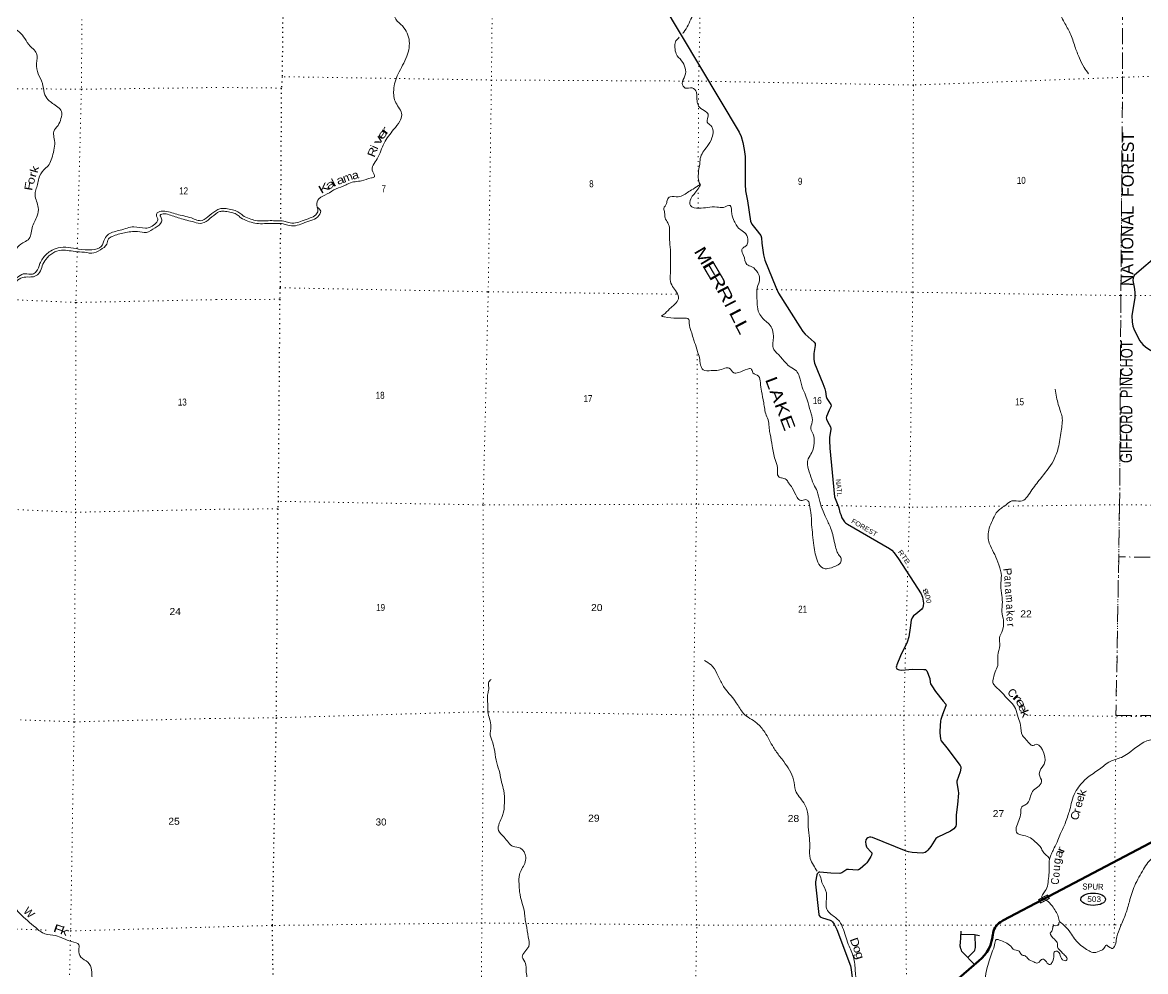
# Model space of a CAD drawing. Header units: feet. Extents: x -509309 to -252658, y -547785 to -360805.
# Drawn here: x -354473 to -326406, y -527854 to -504123 of the extents above; entities that cross this region are included whole.
import ezdxf
from ezdxf.enums import TextEntityAlignment as Align

# ---------------------------------------------------------------- set-up
doc = ezdxf.new("R2010")
doc.units = ezdxf.units.FT
doc.header["$LTSCALE"] = 80
doc.linetypes.add('DOT_DASHED', pattern=[7.7, 5, -1.2, 0.3, -1.2])
doc.linetypes.add('DOTTED', pattern=[1.5, 0.3, -1.2])
for name, color, linetype, lineweight in [('17', 7, 'Continuous', 25), ('23', 7, 'Continuous', 70), ('29', 7, 'Continuous', 25), ('39', 7, 'Continuous', 13), ('44', 7, 'DOT_DASHED', 13), ('59', 7, 'Continuous', 13), ('6', 7, 'DOTTED', 25), ('7', 7, 'DOTTED', 13)]:
    doc.layers.add(name, color=color, linetype=linetype, lineweight=lineweight)
doc.layers.add('30', color=7, linetype='Continuous')
doc.layers.add('41', color=7, linetype='Continuous')

msp = doc.modelspace()

# ---------------------------------------------------------------- linework, layer by layer
at = {"layer": '17'}
msp.add_ellipse((-327715.58, -526045.55), major_axis=(-309.24, 1), ratio=0.500121, dxfattribs=at)
at = {"layer": '23'}
msp.add_lwpolyline([(-332083.7, -528893.96), (-330570.99, -527585.73), (-330497.59, -527519.92), (-330431.48, -527446.8), (-330373.36, -527367.17), (-330323.89, -527281.9), (-330283.61, -527191.93), (-330252.95, -527098.24), (-330232.25, -527001.85), (-330229.06, -526980.41), (-330225.6, -526933), (-330217.2, -526886.21), (-330203.95, -526840.56), (-330186.01, -526796.54), (-330163.56, -526754.63), (-330136.86, -526715.31), (-330106.19, -526678.99), (-330071.89, -526646.07), (-330034.34, -526616.92), (-329993.95, -526591.86), (-329971.13, -526580.13), (-328832.74, -525980.54), (-325808.48, -524387.65)], dxfattribs=at)
at = {"layer": '29'}
for p, q in [((-331033.07, -527142.01), (-331013.32, -526840.81)), ((-330656.85, -527248.6), (-330663.32, -526934.08)), ((-330682.44, -527678.25), (-330972.99, -527377.62)), ((-330847.43, -527503.78), (-330709.9, -527370.88))]:
    msp.add_line(p, q, dxfattribs=at)
for points in [[(-337477.13, -501036.7), (-338504.9, -502352.66), (-338550.03, -502434.96), (-338584.63, -502543.2), (-338628.84, -502705.03), (-338659.93, -502866.66), (-338663.52, -502981.69), (-338646.64, -503154.68), (-338612.26, -503305.66), (-338566.91, -503451.55), (-338492.72, -503630.51), (-336559.98, -506862.53), (-336511.76, -506978.64), (-336472, -507124.72), (-336436.47, -507302.11), (-336414.94, -507472.86), (-336414.32, -508175.01), (-336404.78, -508334.46), (-336356.92, -508582.72)], [(-336356.92, -508582.72), (-336277.01, -509092.24), (-336243.73, -509169.9), (-336144.42, -509291.68), (-336023.38, -509453.9), (-336006.83, -509508.74), (-335996.96, -509638.98), (-335951.49, -509936.77), (-335918.24, -510067.05), (-335648.06, -510744.99), (-335574.62, -510893.5), (-335046.01, -511731.71), (-334970.38, -511848.31), (-334911.12, -511916.2), (-334684.01, -512119.96), (-334664.76, -512149.62), (-334660.33, -512198.36), (-334692.64, -512402.98), (-334695.76, -512552.85), (-334680.75, -512640.09), (-334474.5, -513146.8), (-334418.93, -513283.95), (-334404.05, -513348.52), (-334387.93, -513472.27), (-334369.5, -513523.67), (-334268.47, -513677.6), (-334261.69, -513707.12), (-334270.56, -513735.92), (-334310.41, -513817.89), (-334336.56, -513873.51), (-334355.18, -513920.5)], [(-326228.73, -510055.05), (-326508.07, -510288.37), (-326688.8, -510453.63), (-326717.02, -510512.57), (-326719.81, -510577.7), (-326686.97, -510739.87), (-326671.08, -510870.15), (-326675.31, -511001.08), (-326747.78, -511455.97), (-326741.95, -511610.15), (-326719.81, -511716.49), (-326694.57, -511785.99), (-326555.92, -512075.41), (-326473.18, -512174.41), (-326409.76, -512230.5), (-326276.88, -512323.55)], [(-334355.18, -513920.5), (-334376.85, -513975.19), (-334385.72, -514006.21), (-334381.29, -514046.09), (-334344.8, -514114.37), (-334281.6, -514231.66), (-334270.55, -514278.72), (-334270.55, -514303.09), (-334302.09, -514494.45), (-334305.99, -514575.6), (-334298.59, -514769.6), (-334175.32, -515982.44), (-334163.51, -516026.41), (-334077.01, -516230.35), (-334066.8, -516261.6), (-334042.44, -516379.02), (-334022.6, -516429.86), (-333993.71, -516505.31), (-333962.71, -516560.7), (-333927.28, -516611.65), (-333902.92, -516636.02), (-333858.1, -516670.96), (-332805.13, -517279.03), (-332749.1, -517320.61), (-332687.09, -517382.65), (-332582.49, -517532.93), (-332014.07, -518409.81), (-331992.85, -518450.38), (-331978.41, -518494.83), (-331960.69, -518592.32), (-331958.52, -518646.46), (-331960.69, -518707.52), (-331970.7, -518752.81), (-331980.67, -518770.54), (-331999.48, -518789.53), (-332147.26, -518914.12), (-332204.29, -518960.09), (-332238.52, -519009.32), (-332261.87, -519070.87), (-332287.02, -519259.7), (-332323.88, -519487.38), (-332362.59, -519614.15), (-332530.51, -519963.38), (-332618.9, -520183.12), (-332631.72, -520220.72), (-332636.56, -520243.06), (-332631.72, -520265.03), (-332618.85, -520282.94), (-332585.21, -520302.69), (-332554.21, -520313.77), (-332515.72, -520321.01), (-332220.22, -520296.74), (-331942.97, -520298.25), (-331907.54, -520304.9), (-331886.98, -520317.13), (-331874.32, -520333.71), (-331800.51, -520525.09), (-331785.74, -520621.72), (-331775.65, -520661.96), (-331750.31, -520705.91), (-331654.89, -520854.3), (-331461.89, -521092.79)], [(-331461.89, -521092.79), (-331398.69, -521170.89), (-331392.65, -521183.36), (-331390.43, -521192.22), (-331395.97, -521211.05), (-331479.34, -521422.86), (-331516.66, -521524.54), (-331523.31, -521550.02), (-331529.03, -521584.87), (-331545.45, -521841.36), (-331545.84, -521883.85), (-331532.16, -522034.11), (-331521.09, -522069.55), (-331509.55, -522087.14), (-331374.54, -522259.58), (-331035.16, -522705.77), (-331025.02, -522738.64), (-331025.02, -522769.66), (-331040.64, -522864.33), (-331118.04, -523090.9), (-331120.25, -523110.84), (-331119.47, -523136.41), (-331084.82, -523323.53), (-331083.63, -523389.89), (-331106.36, -523676.75), (-331136.87, -523937.41), (-331142.39, -524178.72), (-331147.49, -524218.4), (-331160.11, -524245.18), (-331199.97, -524287.28), (-331281.21, -524343.17), (-331596.39, -524491.1), (-331625.18, -524508.82), (-331646.5, -524531.2), (-331774.84, -524726.33), (-331844.43, -524821.21), (-331879.87, -524854.44), (-331913.08, -524876.6), (-331948.52, -524887.67), (-331989.26, -524890.21), (-332240.85, -524876.59), (-332328.44, -524859.7), (-332384.8, -524841.14), (-333228.58, -524504.39), (-333267.15, -524496.09), (-333306.1, -524493.31), (-333343.75, -524506.61), (-333372.54, -524530.98), (-333396.33, -524564.7), (-333401.33, -524612.95), (-333396.9, -524679.42), (-333379.18, -524734.8), (-333369.91, -524749.78), (-333262.51, -524865.64), (-333248.52, -524887.67), (-333248.52, -524905.4), (-333252.95, -524940.85), (-333271.56, -524975.97), (-333334.89, -525084.86), (-333371.47, -525137.32), (-333401.32, -525171.26), (-333536.42, -525288.69), (-333576.28, -525313.06), (-333614.21, -525322.93), (-333833.18, -525301.98), (-333873.16, -525305.51), (-333992.63, -525381.74), (-334048.78, -525399.61), (-334267.68, -525394.76), (-334548.65, -525369.02), (-334568.43, -525372.88), (-334590.58, -525388.39), (-334610.51, -525412.76), (-334621.58, -525436.35), (-334654.8, -525612.15), (-334657.86, -525668.82), (-334570.43, -526427), (-334559.58, -526456.26), (-334537.43, -526482.85), (-334517.5, -526496.14), (-334476.79, -526510.55), (-334284.52, -526571.28), (-334256.18, -526584.76), (-334229.6, -526606.92), (-334187.01, -526670.94), (-334123.97, -526806.3), (-333780.79, -527712.39), (-333760.09, -527803.28), (-333741.34, -528010.1)], [(-331018.54, -526922.87), (-330680.66, -526931.53), (-330552.86, -526950.06)], [(-330972.99, -527377.62), (-330992.73, -527349.31), (-331008.7, -527321.09), (-331020.94, -527287.52), (-331032.12, -527241.2), (-331034.78, -527222.55), (-331035.32, -527189), (-331033.07, -527142.01)], [(-330709.9, -527370.88), (-330681.81, -527339.2), (-330667.97, -527317.89), (-330659.45, -527285.94), (-330656.85, -527248.6)]]:
    msp.add_lwpolyline(points, dxfattribs=at)
at = {"layer": '39'}
msp.add_line((-347114.87, -508726.37), (-347116, -508725.05), dxfattribs=at)
for points in [[(-357560.25, -500735.91), (-357433.61, -500804.68), (-357303.75, -500931.7), (-357019.41, -501053.37), (-356869.48, -501178.47), (-356802.23, -501409.61), (-356644.44, -501574.9), (-356520.55, -501689.85), (-356465.09, -501860.72), (-356337.47, -502045.95), (-356261.92, -502210.88), (-356090.28, -502422.4), (-355977.04, -502687.86), (-355865.33, -502838.9), (-355515.25, -503073.26), (-355441.75, -503246.21), (-355426.66, -503479.14), (-355308.85, -503610.12), (-355152.92, -503741.27), (-354950.92, -503886.68), (-354829.36, -504081.92), (-354743.57, -504192.69), (-354443.85, -504479.03), (-354316.29, -504676.31), (-354122.62, -504895.94), (-354119.66, -505152.9), (-354078.58, -505406.01), (-353973.26, -505647.35), (-353928.1, -505884.42), (-353836.51, -506051.43), (-353588.55, -506239.18), (-353496.73, -506349.99), (-353511.51, -506528.58), (-353584.42, -506698.9), (-353689.34, -506846.99), (-353685.93, -506993.55), (-353666.57, -507162.25), (-353701.53, -507370.87), (-353754.46, -507559.34), (-353833.3, -507707.55), (-353940.03, -507809.47), (-354065.28, -508023.72), (-354093.98, -508172.15), (-354140.66, -508304.44), (-354159.27, -508438.85), (-354078.31, -508750.35), (-354107.26, -508961), (-354230.84, -509257.56), (-354332.36, -509556.23), (-354463.07, -509633.96), (-354632.21, -509789.81), (-354735.26, -509972.04), (-354944.79, -510191.95), (-355214.28, -510361.42), (-355409.73, -510575.37), (-355574.86, -510731.24), (-355772.1, -510890.99), (-355885.15, -511065.14), (-355853.65, -511209.81), (-355707.58, -511296.76), (-355635.62, -511359.3), (-355590.29, -511437.77)], [(-349593.75, -508802.98), (-349536.57, -508781.82), (-349500.95, -508773.98), (-349346.98, -508784.99), (-349187.38, -508816.17), (-349062.32, -508872.77), (-348967.62, -508946.84), (-348804.94, -509026.24), (-348647.65, -509073.43), (-348465.66, -509084.98), (-348283.32, -509078.49), (-348121.19, -509081.63), (-347941.12, -509089.14), (-347823.64, -509123.52), (-347651.65, -509134.88), (-347486.45, -509081.91), (-347284.87, -509011.58), (-347141.19, -508932.11), (-347089.27, -508834.8), (-347118.7, -508697.8), (-347063.48, -508532.34), (-346860.95, -508411.87), (-346630.17, -508279.92), (-346402.26, -508194.05), (-346313.23, -508145.62), (-345997.64, -508081.52), (-345753.99, -508010), (-345675.32, -507979.42), (-345717.06, -507858.23), (-345610.75, -507533.26), (-345435.04, -507139.4), (-345196.35, -506802.95), (-345042.17, -506593.26), (-344995.08, -506433.67), (-345141.47, -506129.87), (-345195.51, -505813.82), (-345083.7, -505410.71), (-344867.04, -504969.49), (-344812.82, -504541.18), (-345014.03, -504172.12), (-345170.79, -503992.52), (-345130.75, -503782.63), (-345044.84, -503687.99), (-344912.61, -503473.86), (-344773.8, -503229.77), (-344786.5, -502950.64), (-345023.55, -502781.52), (-345219.41, -502446.67), (-345183.43, -502345.04), (-345105.89, -502163.97), (-345065.41, -502036.35), (-345119.82, -501844.68), (-345106.72, -501682.42), (-344857.65, -501536.78), (-344659.31, -501426.26), (-344576.29, -501377.71), (-344528.53, -501288.35), (-344504.45, -501180.47), (-344493.15, -501008.15), (-344498.39, -500932.88)], [(-337967.86, -504395.27), (-337947.48, -504369.38), (-337839.88, -504186.88), (-337746.13, -503996.09), (-337695.95, -503884.7), (-337624.14, -503793.8), (-337565.64, -503666.53), (-337544.62, -503404.1), (-337675.96, -503046.43), (-337675.97, -502942.1), (-337538.31, -502758.18), (-337214.23, -502563.82), (-337052.73, -502390.4), (-336854.59, -502289.91), (-336676.07, -502168.98), (-336400.29, -502092.06), (-336187.5, -502064.09), (-335940.11, -502111.02), (-335608.41, -502147.55), (-335243.95, -502250.93), (-334955.13, -502330.76), (-334774.76, -502322.23), (-334077.69, -502413.99), (-333663.61, -502225.4), (-333213.7, -502258.21), (-332777.03, -502354.96), (-332436.33, -502443.83), (-331944.6, -502593.81), (-331486.95, -502745.14), (-331151.39, -502894.1), (-330591.92, -503061.45), (-330172.51, -503013.41), (-329758.92, -502955.22), (-329368.74, -503075.14), (-329187.54, -503233.15), (-328843.03, -503542.79), (-328595.95, -503816.44), (-328439.48, -504116.42), (-328288.64, -504396.22), (-328170.77, -504725.55), (-328058.11, -505012.64), (-327942.48, -505249.62), (-327829.3, -505404.3)], [(-337526.35, -508185.96), (-337558.7, -508132.85), (-337583.32, -507953.8), (-337570.1, -507785.52), (-337542.98, -507623.53), (-337533.1, -507525.41), (-337363.19, -507225.75), (-337240.93, -507009.42), (-337213.62, -506837.41), (-337269.11, -506701.9), (-337361.61, -506617.85), (-337337.81, -506419.68), (-337438.17, -506327.45), (-337574.22, -506216.46), (-337613.61, -506077.26), (-337623.44, -505962.7), (-337629.62, -505866.28), (-337737.68, -505757.85), (-337909.97, -505762.53), (-337983.93, -505650.74), (-337916.16, -505457.44), (-338001.05, -505078.6), (-338134.02, -504911.49), (-338166.92, -504746.33), (-338152.23, -504606.17), (-338094.77, -504533.05), (-338058.22, -504492.97)], [(-338505.28, -511465.13), (-338413.87, -511396.68), (-338262.92, -511251.13), (-338165.08, -511160.74), (-338080.49, -511029.96), (-338125.43, -510866.57), (-338224.8, -510722.19), (-338287.64, -510552.44), (-338275.66, -510344.01), (-338279.65, -510133.26), (-338276.64, -509870.48), (-338297.73, -509611.25), (-338300.25, -509428.62), (-338301.62, -509290.16), (-338340.74, -509136.91), (-338412.43, -509011.13), (-338423.92, -508878.49), (-338443.99, -508775.77), (-338375.56, -508652.7), (-338355.6, -508550.77), (-338286.24, -508483.9), (-338083.96, -508481.8), (-337821.19, -508352.47), (-337667.27, -508261.16), (-337533.67, -508185.5), (-337591.75, -508290.71), (-337690.23, -508415.2), (-337772.55, -508531.98), (-337777.77, -508700.41), (-337566.82, -508768.71), (-337352.19, -508748.8), (-337117.73, -508739.3), (-336955.68, -508746.46), (-336790.55, -508697.49), (-336746.57, -508911.02), (-336685.88, -509088.76), (-336622.09, -509208.37), (-336519.91, -509310.67), (-336391.64, -509409.47), (-336347.05, -509590.91), (-336368.98, -509690.8), (-336444.11, -509745.52), (-336491.25, -509802.79), (-336449.93, -509946.04), (-336366.18, -510174.39), (-336241.19, -510235), (-336097.79, -510380.23), (-336050.58, -510529.62), (-336111.02, -510759.18), (-336119.08, -510971.7), (-336109.04, -511180.55), (-336064.95, -511388.07), (-335971.39, -511522.3), (-335898.63, -511591.93), (-335784.49, -511696.47), (-335717.42, -511854.27), (-335709.27, -512057.07), (-335719.76, -512187.28), (-335678.4, -512328.53), (-335584.01, -512418.64), (-335493.96, -512526.72), (-335393.87, -512632.99), (-335285.73, -512737.42), (-335131.44, -512836.72), (-335059.9, -512970.52), (-334987, -513242.8), (-334902.68, -513441.06), (-334840.3, -513634.88), (-334761.43, -513909.28), (-334733.27, -514112.47), (-334770.59, -514284.29), (-334714.99, -514413.78), (-334687.24, -514639.03), (-334743.84, -514876.69), (-334834.93, -515033.42), (-334857.66, -515175.44), (-334788.31, -515423.56), (-334698.97, -515674.09), (-334612.11, -515844.31), (-334548.91, -516100.34), (-334459.47, -516344.85), (-334394.43, -516504.61), (-334275.15, -516759.73), (-334224.28, -516927.24), (-334174.56, -517154.93), (-334131.47, -517310.26), (-334077.56, -517423.66), (-334013.46, -517527.23), (-334031.5, -517633.21), (-334155.24, -517717.09), (-334352.66, -517779.47), (-334464.6, -517769.27), (-334593.88, -517618.29), (-334657.99, -517410.39), (-334698.05, -517200.95), (-334726.95, -516931.54), (-334752.28, -516684.26)], [(-349593.75, -508802.98), (-349792.4, -508937.39), (-349983.53, -509075.08), (-350252.06, -509011.7), (-350616.76, -508919.8), (-350963.47, -508842.02), (-351104.07, -508885.58), (-351122.46, -508967.81), (-351092.62, -509030.17), (-351139.21, -509140.37), (-351400.5, -509265.72), (-351687.21, -509232.36), (-352030.58, -509317.21), (-352321.85, -509418.33), (-352416.6, -509532.35), (-352503.65, -509724.68), (-352738.68, -509805.98), (-353071.59, -509788.49), (-353582.98, -509758.18), (-353775.89, -509841.67), (-353969.23, -510029.53), (-354035.94, -510153.7), (-354127.02, -510352.04), (-354225.58, -510415.86), (-354410.08, -510405.03), (-354570.83, -510472.59), (-354727.9, -510620.46), (-354770.57, -510752.76), (-354797.46, -510949.37), (-354876.2, -511073.5), (-355117.31, -511170.82), (-355521.27, -511355.77), (-355640.18, -511491.77), (-355863.31, -511607.24), (-356202.98, -511768.37), (-356428.46, -511966.14), (-356686.45, -512266.14), (-356940.32, -512538.05), (-357269.97, -512703.25), (-357649.07, -512697.61), (-357813.68, -512729.02), (-357904.37, -512831.01), (-357931.23, -513021.59), (-357930.13, -513242.41), (-357954.97, -513426.99), (-358021.51, -513511.01), (-358214.26, -513554.35), (-358609.71, -513622.91), (-359109.37, -513668.94), (-359887.36, -513591.32), (-360284.24, -513521.36), (-360557.41, -513608.51), (-360748.71, -513788.35), (-360819.57, -513946.63), (-360859.09, -514287.72), (-360956.19, -514486.04), (-361228.08, -514751.85), (-361504.13, -515051.78), (-361673.53, -515269.86), (-361909.66, -515620.14), (-362101.31, -515882.28), (-362291.38, -516250.83), (-362464.79, -516468.89), (-362736.44, -516676.49), (-363148.21, -516809.22), (-363487.77, -516944.26), (-363648.78, -517076.06), (-363706.76, -517304.68), (-363714.7, -517495.32), (-363683.36, -517680.14), (-363727.8, -517754.22), (-363870.76, -517884.09), (-364280.53, -518020.83), (-364501.62, -518126.28), (-364570.1, -518194.23), (-364619.08, -518398.78), (-364758.98, -518759.51), (-365025.18, -519103.64), (-365172.41, -519297.72), (-365277.48, -519483.96), (-365322.67, -519740.71), (-365324.67, -519738.7), (-365413.9, -519975.19), (-365572.69, -520052.79), (-365805.49, -520079.9), (-366090.38, -520090.72), (-366316.61, -519983.35), (-366532.57, -519819.82), (-366785.2, -519790.63), (-367054.02, -519797.51), (-367370.45, -519673.7)], [(-349594.81, -508873.23), (-349536.57, -508851.1), (-349499.44, -508844.18), (-349363.54, -508853.89), (-349216.55, -508882.61), (-349107.09, -508932.15), (-349013.23, -509005.57), (-348838.4, -509090.89), (-348667.51, -509142.16), (-348473.67, -509154.47), (-348289.73, -509147.92), (-348130.4, -509151), (-347959.97, -509158.11), (-347843.35, -509192.24), (-347649.67, -509205.03), (-347470.47, -509147.58), (-347262.21, -509074.92), (-347094.4, -508982.1), (-347019.92, -508842.5), (-347104.8, -508743.32)], [(-349594.81, -508873.23), (-349788.74, -509023.73), (-349987.83, -509145.32), (-350176.27, -509116.41), (-350542.95, -509018.48), (-350847.44, -508918.8), (-350993.86, -508914.16), (-351030.07, -508940.1), (-351006.26, -509004.44), (-350994.65, -509106.87), (-351159.75, -509256.71), (-351374.86, -509372.22), (-351599.45, -509353.19), (-351926.53, -509381.89), (-352229.81, -509474.93), (-352320.33, -509536.78), (-352367.01, -509667.06), (-352526.05, -509806.89), (-352743.05, -509894.28), (-352865.35, -509877.7), (-353107.98, -509856.58), (-353496.98, -509820.78), (-353715.9, -509888.09), (-353889.07, -510047.94), (-353977.98, -510206.14), (-354044.87, -510374.48), (-354163.62, -510470.32), (-354300.09, -510487.8), (-354468.64, -510499.12), (-354627.55, -510606.84), (-354692.49, -510789.23), (-354737.65, -511037.96), (-354848.55, -511178), (-355103.71, -511277.27), (-355445.32, -511422.34), (-355584.09, -511510.07), (-355702.9, -511621.98), (-355968.15, -511735.26), (-356247.77, -511928.77), (-356525.56, -512164.45), (-356721.26, -512438.63), (-356950.77, -512640.39), (-357196.01, -512765.8), (-357503, -512786.56), (-357713.57, -512773.61), (-357777.83, -512791.4), (-357820.31, -512877.54), (-357845.36, -513114.3), (-357868.66, -513415.31), (-357935.44, -513557.55), (-358059.98, -513599.17), (-358413.4, -513689.99), (-358816.66, -513706.33), (-359324.24, -513726.23), (-359815.56, -513694), (-360049.97, -513624.74), (-360208.24, -513575.89), (-360423.09, -513627.15), (-360616.21, -513760.82), (-360695.07, -513915.05), (-360737.99, -514107.58), (-360781.19, -514368.35), (-360862.1, -514532.61), (-361061.49, -514726.47), (-361379.77, -515052.31), (-361587.39, -515298.33), (-361807.45, -515640.65), (-362067.59, -515976.77), (-362225.23, -516261.15), (-362509.54, -516619.25), (-362783.1, -516802.76), (-362825.28, -516816.63), (-363132.59, -516913.67), (-363381.59, -516978.84), (-363572.57, -517080.4), (-363619.26, -517214.69), (-363626.12, -517419.42), (-363597.05, -517666.45), (-363635.73, -517804.8), (-363824.87, -517944.5), (-364240.83, -518123.38), (-364467.85, -518208.72), (-364518.25, -518268.73), (-364549.15, -518465.32), (-364660.49, -518711.75), (-364868.41, -519030.04), (-365057.96, -519270.11), (-365167.03, -519454.32), (-365250.7, -519799.24), (-365321.82, -520021.75), (-365498.78, -520127.38)], [(-334752.28, -516684.26), (-334770.48, -516378.94), (-334804.76, -516181.65), (-334837.07, -516090.74), (-334896.43, -516053.47), (-335021.03, -516077.14), (-335113.61, -515997.1), (-335235.28, -515762), (-335328.91, -515631.77), (-335389.39, -515548.34), (-335502.83, -515512.03), (-335574.32, -515480.55), (-335604.1, -515257.26), (-335662.28, -515053.49), (-335735.89, -514712.99), (-335784.38, -514421.12), (-335811.65, -514276.13), (-335828.27, -514097.24), (-335885.41, -513943.65), (-335947.57, -513633.47), (-336002.11, -513343.49), (-336030.13, -513132.28), (-336080.99, -512964.76), (-336217.54, -512879.85), (-336265.74, -512782.61), (-336350, -512791.01), (-336577.9, -512876.88), (-336698.23, -512886.58), (-336812.03, -512763.99), (-336918.27, -512769.95), (-337081.43, -512820.96), (-337257.76, -512827.57), (-337461.58, -512805.56), (-337525.42, -512687.96), (-337553.97, -512504.82), (-337605.03, -512347.33), (-337674.8, -512121.27), (-337714.77, -512012.15), (-337757.67, -511846.79), (-337811.86, -511643.1), (-337818.06, -511548.68), (-337963.61, -511515.76), (-338121.85, -511518.71), (-338425.56, -511484.73), (-338505.93, -511468.33)], [(-328803.85, -525029.26), (-328876.84, -524952.12), (-328949.68, -524886.5), (-329009.74, -524781.01), (-329170.47, -524599.32), (-329322.56, -524490.03), (-329491.86, -524442.61), (-329613.12, -524396.12), (-329573.01, -524077.88), (-329521.37, -523890.29), (-329494.45, -523738.32), (-329407.31, -523683.84), (-329289.77, -523505.54), (-329232.82, -523354.16), (-329102.5, -523240.32), (-329001.82, -523105.84), (-329060.39, -522922.13), (-328990.94, -522744.91), (-328928.9, -522641.78), (-329176.5, -522185.54), (-329192.74, -522197.26), (-329386.34, -522059.08), (-329480.43, -521952.93), (-329527.57, -521695.2), (-329587.92, -521499.41), (-329657.69, -521273.34), (-329770.84, -521116.66), (-329871.05, -521016.4), (-330029.97, -520844.78), (-330198.97, -520676.98), (-330225.44, -520628.46), (-330219.04, -520574.27), (-330164.9, -520360.64), (-330099.83, -520203.39), (-330099.02, -519950.61), (-330044.2, -519700.87), (-330054.54, -519508.06), (-329999.74, -519364.67), (-329958.05, -519068.53), (-329994.14, -518861.18), (-329983.44, -518614.6), (-330007.25, -518393.44), (-330020.22, -518128.34), (-330009.04, -517962.03), (-330069.89, -517687.99), (-330175.01, -517425.12), (-330283.08, -517212.35), (-330339.43, -516912.31), (-330209.99, -516529.6), (-330106.39, -516347.02), (-329891.05, -516184.67), (-329742.98, -516085.22), (-329526.92, -516095.43), (-329274.01, -515853.55), (-329033.63, -515533.18), (-328708.62, -515080.03), (-328586.37, -514759.37), (-328516.32, -514341.4), (-328491.5, -513984.75), (-328530.93, -513847.55), (-328630.33, -513494.5), (-328666.46, -513289.15)], [(-334610.82, -525342.75), (-334706.34, -525196.18), (-334787.16, -525024.07), (-334798.24, -524765.03), (-334805.77, -524530.14), (-334836.14, -524232.61), (-334845.96, -523907.39), (-334948.88, -523634.53), (-335151.28, -523327.64), (-335202.23, -523059.81), (-335447.83, -522603.61), (-335545.51, -522475.32), (-335703.43, -522251.55), (-335922.42, -521870.11), (-336122.3, -521641.52), (-336452.06, -521398.37), (-336633.2, -521132.02), (-336988.66, -520661.65), (-337115.79, -520398.36), (-337263.98, -520188.83), (-337427.97, -520073.29)], [(-341555.37, -531232.92), (-341601.41, -530917.03), (-341584.54, -530662.55), (-341712.59, -530447.39), (-341611.22, -530276.81), (-341585.82, -529994.4), (-341686.19, -529797.83), (-341769.08, -529629.7), (-341805.48, -529438.39), (-341916.8, -529185.43), (-341734.89, -528781.67), (-341718.85, -528675.64), (-341846.59, -528548.77), (-341907.44, -528274.72), (-341866.02, -527992.63), (-341886.98, -527831.71), (-341899.63, -527654.9), (-341982.6, -527490.78), (-341821.39, -527227.06), (-341830.92, -526992.13), (-341882.96, -526676.12), (-341912.08, -526523.07), (-341927.27, -526374.3), (-341985.03, -526148.47), (-342047.58, -525858.34), (-342061.81, -525659.43), (-342051.41, -525428.9), (-341921.95, -525150.52), (-341894.87, -524990.53), (-342028.85, -524771.25), (-342208.2, -524725.64), (-342436.1, -524496.5), (-342574.96, -524323.27), (-342473.74, -523950.04), (-342427.62, -523631.92), (-342445.87, -523328.6), (-342499.94, -523118.89), (-342545.54, -522885.27), (-342618.94, -522639.07), (-342740.18, -522066.91), (-342776.34, -521967.89), (-342780.2, -521855.46), (-342763.97, -521739.41), (-342800.18, -521538.07), (-342842.85, -521360.68), (-342846.92, -521153.95), (-342853.52, -520975.25), (-342831.1, -520849.28), (-342819.06, -520743.18), (-342825.01, -520634.72), (-342763.35, -520551.65)], [(-328887.3, -526073.15), (-328998.77, -525991.06), (-328946.63, -525881.72), (-328855.38, -525716.96), (-328831.7, -525524.81), (-328812.13, -525338.6), (-328817.38, -525194.04), (-328791.57, -524995.91), (-328747.44, -524886.41), (-328687.02, -524763.19), (-328595.24, -524570.35), (-328528.01, -524405.13), (-328402.49, -524122.66), (-328345.15, -523951.22), (-328294.28, -523803.74), (-328250.35, -523599.94), (-328161.96, -523374.93), (-328050.58, -523204.55), (-327858.57, -523005.63), (-327558.16, -522792.76), (-327290.2, -522601.33), (-327009.95, -522500.43), (-326839.86, -522401.41), (-326302.82, -522064.72), (-326186.23, -522040.9), (-325882.04, -521944.47), (-325595.17, -521811.6), (-325357.64, -521745.98), (-325110.1, -521680.56), (-324824.43, -521505.53), (-324594.07, -521395.64), (-324298.19, -521315.1), (-324017.12, -521276.41), (-323777.55, -521208.83), (-323580.21, -521150.46)], [(-327148.53, -527142.49), (-327121.56, -526988.52), (-327034.53, -526729.38), (-326902.3, -526410.93), (-326810.42, -526107.74), (-326676.6, -525705.05), (-326452.43, -525290.07), (-326347.25, -525129.59), (-326179.83, -524960.29), (-325973.92, -524767.66), (-325740.25, -524589.61), (-325596.18, -524490.08), (-325398.73, -524425.7), (-325215.66, -524381.1), (-325128.36, -524422.92), (-324962.9, -524566.57), (-324829.96, -524735.68), (-324733.82, -524944.2), (-324633.19, -525022.39), (-324490.15, -525081.35), (-324316.27, -525098.76), (-324083.87, -524986.9), (-323769.9, -524902.71), (-323587.06, -524870.14), (-323227.42, -524911.22), (-322922.49, -524881.02), (-322694.15, -524877.43), (-322442.25, -524898.36), (-322150.55, -524932.11), (-321781.82, -525021.52), (-321650.18, -525048.15), (-321400.51, -525081.09), (-321269.24, -525127.77), (-321173.83, -525059.4), (-321138.91, -525118.26), (-321124.66, -525210.83), (-320961.29, -525254.13), (-320694.03, -525309.47), (-320638.65, -525240.32), (-320633.6, -525235.18)], [(-355044.42, -525622.42), (-354886.58, -525775.66), (-354691.75, -526202.07), (-354544.12, -526397.42), (-354142.4, -526756.46), (-353914.36, -526910.01), (-353651.77, -526955.3), (-353245.18, -527105.59), (-353062.97, -527184.67), (-353067.51, -527313.12), (-353012.09, -527494.03), (-352842.1, -527619.21), (-352744.62, -527816.36), (-352735.37, -528005.09), (-352683.78, -528141.82), (-352579.88, -528242.64), (-352459.63, -528267.24), (-352151.06, -528350.87), (-351857.15, -528584.99), (-351509.03, -528807.31), (-351236.89, -528969.07), (-351008.46, -529028.26), (-350856.9, -529245.71), (-350668.91, -529383.03), (-350411.88, -529317.89), (-350211.31, -529322.76), (-350087.42, -529439.73), (-349961.69, -529594.84), (-349909.68, -529685.19)], [(-333114.57, -530777.92), (-333118.65, -530770.58), (-333344.59, -530543.49), (-333468.2, -530410.68), (-333546.18, -530194.48), (-333581.2, -529615.97), (-333581.02, -529186.61), (-333608.02, -528712.58), (-333627.14, -528244.73), (-333656.32, -527885.02), (-333693.74, -527537.19), (-333813.8, -527217.86), (-333958.08, -526803.75), (-334056.26, -526597.2), (-334267.14, -526420.56), (-334370.86, -526294.15), (-334381.07, -525884.65), (-334492.31, -525627.69), (-334537.33, -525468.31), (-334556.99, -525429.04)], [(-318966.67, -526520.06), (-319103.99, -526455.85), (-319292.39, -526359.91), (-319476.89, -526270.05), (-319607.28, -526177.24), (-319769.88, -526093.83), (-319941.65, -525966.1), (-320108.37, -525888.63), (-320279.29, -525821.11), (-320444.16, -525751.71), (-320595.67, -525716.67), (-320791.6, -525700.83), (-320903.96, -525712.69), (-321120.67, -525736.58), (-321255.88, -525792.14), (-321547.72, -525870.75), (-321813.89, -525967.91), (-322017.88, -526060.26), (-322195.29, -526123.03), (-322438.94, -526194.54), (-322561.23, -526202.2), (-322804.89, -526169.39), (-323334.64, -526333.67), (-323629.81, -526586.76), (-323834.06, -526797.48), (-323993.31, -527063.25), (-324078.54, -527332.45), (-324312.97, -527550.61), (-324768.24, -527694.27), (-324981.32, -527842.62), (-325301.13, -528023.01), (-325669.53, -528126.21), (-326032.91, -528281.68), (-326484.09, -528525.73), (-326820.53, -528737.9), (-327077.86, -529001.76), (-327318.13, -529316.11), (-327478.99, -529561.78), (-327655.02, -529867.35), (-327831.84, -530319.37), (-327868.33, -530657.74), (-327880.5, -530876.19), (-327922.41, -531288.69), (-328111.39, -531748.5), (-328241.94, -532189.38), (-328329.31, -532570.9), (-328434.5, -532942.04), (-328585.18, -533388.55), (-328788.95, -533783.86), (-328955.76, -534236.07), (-329005.62, -534435.74), (-329057.8, -534862.09), (-329093.82, -535280.72), (-329154.78, -535642.69), (-329243.02, -535859.67), (-329526.28, -536223.35), (-329823.8, -536705.13), (-329990.47, -537044.99), (-330110.34, -537345.62), (-330306.26, -537749.12), (-330399.3, -538008.14), (-330509.31, -538316.99), (-330536.62, -538489.01), (-330651.9, -538548.97), (-331043.49, -538818.26), (-331260.97, -539092.92), (-331379.76, -539441.73), (-331579.94, -539859.19), (-331743.65, -540148.94), (-332003.85, -540563.23), (-332128.46, -540797.56), (-332091.75, -540972.83), (-332107.68, -541072.84), (-332381.21, -541346.42), (-332467.5, -541461.11), (-332753.24, -541640.16), (-333156.59, -541790.84), (-333329, -542012.21), (-333383.94, -542267.96), (-333602.08, -542576.72), (-333668.3, -542794.13), (-333719.23, -543049.96), (-333834.39, -543103.9), (-334052.59, -543206.01), (-334201.27, -543337.55), (-334143.9, -543479.11), (-333970.05, -543602.86), (-334050.85, -543639.42), (-334050.72, -543737.73), (-334113.34, -543766.61)], [(-328553.57, -526609.97), (-328587.54, -526476.55), (-328653.03, -526340.86), (-328738.69, -526212.79), (-328880.28, -526077.63), (-328887.3, -526073.15)], [(-333396.7, -534011.49), (-333265.72, -533967.89), (-333098.95, -533832.68), (-332994.91, -533732.38), (-332837.74, -533470.58), (-332801.66, -533258.61), (-332832.06, -533067.41), (-332923.84, -532945.25), (-332955.38, -532814.22), (-332927.57, -532616.13), (-332899.88, -532424.06), (-332832.2, -532234.77), (-332872.94, -532061.43), (-332916.27, -531918.14), (-332977.6, -531774.49), (-333025.44, -531552.86), (-332995.81, -531469.17), (-332939.24, -531652.85), (-332795.1, -531864.31), (-332728.48, -532046.17), (-332634.53, -532264.68), (-332603.18, -532405.74), (-332603.46, -532630.45), (-332572.88, -532811.61), (-332423.6, -532858.65), (-332222.27, -532696.02), (-332047, -532430.57), (-331872.52, -532100.9), (-331779.86, -531861.93), (-331717.45, -531634.41), (-331620.25, -531367.45), (-331522.54, -531178.74), (-331376.8, -530990.96), (-331236.24, -530865.28), (-331199.63, -530835.89), (-330937.18, -530618.27), (-330825.78, -530341.55), (-330673.03, -530101.74), (-330518.86, -529892.06), (-330301.98, -529649.48), (-330139.76, -529437.94), (-330054.06, -529249), (-330113.6, -529011.09), (-330224.34, -528728.05), (-330329.46, -528465.19), (-330391.57, -528257.33), (-330411.77, -528056.3), (-330366, -527756.23), (-330297.66, -527532.84), (-330231.9, -527339.5), (-330176.96, -527188.08), (-330136.36, -527054.44), (-330024.73, -527080.68), (-329871.79, -527145.85), (-329749.64, -527250.54), (-329712.49, -527297.41), (-329563.29, -527348.46), (-329508.77, -527429.77), (-329413.31, -527463.72), (-329342.59, -527535.32), (-329197.92, -527614.36), (-329100.27, -527638.33), (-328980.26, -527540.34), (-328790.7, -527680.45), (-328731.24, -527607.37), (-328698.2, -527449.5), (-328674.27, -527349.65), (-328612.1, -527344.84), (-328537.99, -527448.6), (-328442.4, -527580.87), (-328390.24, -527575.86), (-328367.46, -527536.17), (-328429.75, -527442.67), (-328504.32, -527362.98), (-328539.62, -527324.17), (-328598.45, -527258.83), (-328608.62, -527162.32), (-328678.5, -527046.6), (-328785.72, -526894.05), (-328736.34, -526824.78), (-328706.06, -526706.99), (-328585.62, -526691.27), (-328550.03, -526609.7), (-328536.17, -526618), (-328427.8, -526710.38), (-328276.89, -526881.85), (-328179.64, -527032.2), (-328089.52, -527136.28), (-327945.62, -527255.44), (-327817.04, -527338.19), (-327685.66, -527378.86), (-327522.5, -527327.85), (-327445.48, -527279.18), (-327389.75, -527191.98), (-327328.39, -527229.29), (-327229.15, -527275.35), (-327148.53, -527142.49)]]:
    msp.add_spline(points, degree=3, dxfattribs=at)
at = {"layer": '44'}
for points in [[(-326991.99, -501187.53), (-326980.03, -505495.01), (-327022, -510951.53), (-327053.65, -516181.52), (-327075.97, -517485.9)], [(-317761.09, -505376.9), (-320186.06, -505332.44), (-320256.24, -508132.36), (-321568.47, -508162.36), (-321603.61, -510950.29), (-324348.35, -510946.14), (-324444.7, -517512.79), (-327075.97, -517485.9), (-327144.07, -521448.5), (-324551.94, -521449.09), (-324564.51, -522719.29), (-321970.94, -522754.39), (-321988.16, -523442.33), (-321599, -523662.12), (-318011.71, -523595.42)]]:
    msp.add_lwpolyline(points, dxfattribs=at)
at = {"layer": '59'}
for points in [[(-329078.59, -526052.78), (-328857.39, -525936.28), (-328808.46, -526029.18), (-329029.66, -526145.68)], [(-328860.73, -525947.08), (-329067.78, -526056.12), (-329026.31, -526134.87), (-328819.26, -526025.83)]]:
    msp.add_lwpolyline(points, close=True, dxfattribs=at)
at = {"layer": '6'}
for points in [[(-347938.54, -500881.46), (-347984.41, -505478.84), (-348003.85, -505763.36), (-348025.9, -509084.75)], [(-348026.36, -509154.56), (-348036.99, -510756.58), (-348044.5, -511045.35), (-348084.75, -516096.61), (-348094.32, -516283.02), (-348135.9, -521508.81), (-348234.91, -526701.38), (-348157.11, -532071.94), (-348330.21, -537369.41), (-348548.85, -542639.92), (-348561.82, -542689.83), (-348609.07, -546564.08)]]:
    msp.add_lwpolyline(points, dxfattribs=at)
at = {"layer": '7'}
for p, q in [((-348003.85, -505763.36), (-349547.47, -505748.96)), ((-337589.79, -508769.44), (-337587.44, -508285.18)), ((-349627.72, -511052.56), (-348044.5, -511045.35)), ((-348094.32, -516283.02), (-349707.09, -516297.8)), ((-329293.32, -521446.65), (-317983.92, -521574.9))]:
    msp.add_line(p, q, dxfattribs=at)
for points in [[(-352961.14, -500805.24), (-353000.58, -505792.71), (-353102.93, -509786.64)], [(-337587.07, -508211.82), (-337574.3, -505590.47), (-337477.13, -501036.7)], [(-332192.55, -501113.32), (-332207.86, -505688.55), (-332222.54, -510868.71), (-332303.05, -516246.23), (-332336.2, -517433.3)], [(-327200.77, -527259.84), (-327181.8, -526682.39), (-327144.07, -521448.5), (-327053.65, -516181.52), (-327022, -510951.53), (-326980.03, -505495.01), (-326991.99, -501187.53)], [(-342711.98, -501381.07), (-342751.85, -505562.27), (-342832.8, -510857.52), (-342960.43, -516185.98), (-342948.9, -521356.62), (-342993.55, -526638.52), (-343037.16, -531970.61), (-343143.98, -537257.33), (-343272.74, -542539.62), (-343307.29, -546642.55)], [(-379103.55, -505391.28), (-374070.26, -505471.23), (-368880.1, -505433.38), (-363596.38, -505578.54), (-358322.8, -505751.77), (-353000.58, -505792.71), (-349547.47, -505748.96)], [(-318424.37, -505364.74), (-321532.06, -505307.76), (-326980.03, -505495.01), (-332207.86, -505688.55), (-337574.3, -505590.47), (-342751.85, -505562.27), (-347984.41, -505478.84)], [(-353104.72, -509856.86), (-353137.22, -511125.11), (-353149.19, -516369.68), (-353183.21, -521610.15), (-353269.32, -526829.37), (-353395.25, -531990.17)], [(-348036.99, -510756.58), (-342832.8, -510857.52), (-338098.85, -510918.73)], [(-336113.19, -510793.25), (-332222.54, -510868.71), (-327022, -510951.53), (-321603.61, -510950.29), (-317835.58, -510791.4)], [(-349627.72, -511052.56), (-353137.22, -511125.11), (-354743.21, -511053.09)], [(-337708.26, -521436.2), (-337625.84, -516169.07), (-337607.19, -512340.32)], [(-362129.25, -516081.73), (-358422.53, -516130.22), (-353149.19, -516369.68), (-349707.09, -516297.8)], [(-334801.05, -516199.47), (-337625.84, -516169.07), (-342960.43, -516185.98), (-348084.75, -516096.61)], [(-317911.34, -516298.27), (-321820.75, -516246.91), (-327053.65, -516181.52), (-332303.05, -516246.23), (-334354.55, -516198.41), (-334514.17, -516198.63)], [(-332341.17, -517611.02), (-332448.22, -521443.93), (-332388.22, -526697.77), (-332366.34, -532061.22), (-332395.1, -532843.27)], [(-349786.22, -521526.85), (-353183.21, -521610.15), (-358500.82, -521412.67), (-369112.76, -521222.52), (-374378.63, -521129.61), (-377134.03, -521117.7)], [(-349786.22, -521526.85), (-348135.9, -521508.81), (-342948.9, -521356.62), (-337708.26, -521436.2), (-332448.22, -521443.93), (-329577.42, -521446.4)], [(-337938.45, -540793.49), (-337842.69, -537201.66), (-337708.37, -532047.89), (-337622.23, -526690.55), (-337708.26, -521436.2)], [(-379448.05, -526318.22), (-374460.89, -526400), (-369249.05, -526462.59), (-363865.05, -526604.13), (-358580.98, -526656.97), (-353796.41, -526820.37)], [(-353336.18, -526836.09), (-353269.32, -526838.37), (-349865.18, -526744.95)], [(-328578.82, -526686.52), (-332388.22, -526697.77), (-337622.23, -526690.55), (-342993.55, -526638.52), (-348234.91, -526701.38), (-349865.18, -526744.95)], [(-327017.18, -526686.16), (-327181.8, -526682.39), (-328453.29, -526686.15)]]:
    msp.add_lwpolyline(points, dxfattribs=at)

# ---------------------------------------------------------------- texts
at = {"layer": '17', "width": 0.95}
msp.add_text('SPUR', height=150, rotation=358.789, dxfattribs=at).set_placement((-327984.89, -525801.52))
at = {"layer": '17', "width": 1.1}
msp.add_text('503', height=140, dxfattribs=at).set_placement((-327689.54, -526113.86), align=Align.CENTER)
at = {"layer": '30'}
for s, rotation, width, p in [('NATL', 275.803, 1.05, (-334149.24, -515546.82)), ('FOREST', 329.994, 1.1, (-333771.85, -516625.63)), ('RTE', 304.839, 1.2, (-332600.52, -517362.59))]:
    msp.add_text(s, height=120, rotation=rotation, dxfattribs=dict(at, width=width)).set_placement(p)
for s, rotation, width, p in [('8', 302.953, 1.6, (-331953.69, -518378.68)), ('1', 292.755, 0.55, (-331929.59, -518434.17)), ('0', 283.302, 1.2, (-331903.37, -518500.09)), ('0', 280, 1.1, (-331882.13, -518604.77))]:
    msp.add_text(s, height=120, rotation=rotation, dxfattribs=dict(at, width=width)).set_placement(p, align=Align.CENTER)
at = {"layer": '41'}
for s, height, rotation, width, p in [('e', 200, 55.157, 1.65, (-345476.3, -507076.05)), ('r', 200, 54.274, 1.85, (-345386.44, -506946.96)), ('i', 200, 66.28, 1.1, (-345599.09, -507309.23)), ('v', 200, 60.052, 1.6, (-345553.44, -507205.66)), ('R', 200, 68.844, 1.25, (-345677.47, -507511.72)), ('l', 200, 26.332, 1.1, (-346683.78, -508229.77)), ('a', 200, 19.304, 1.3, (-346590.01, -508185.78)), ('m', 200, 20.557, 1.1, (-346427.09, -508127.74)), ('a', 200, 14.199, 1.15, (-346216.34, -508054.99)), ('K', 200, 29.026, 1.5, (-347009.96, -508413.55)), ('a', 200, 29.719, 1.55, (-346834.11, -508315.45)), ('M', 300, 300.563, 1.3, (-337702.3, -509843.64)), ('E', 300, 300.563, 1.65, (-337500.1, -510186.04)), ('R', 300, 300.563, 1.45, (-337324.5, -510484.13)), ('R', 300, 297.517, 1.4, (-337132.62, -510805.7)), ('I', 300, 297.517, 1.15, (-336944.41, -511163.26)), ('L', 300, 297.517, 1.45, (-336825.92, -511374.42)), ('L', 300, 297.517, 1.45, (-336685.91, -511664.95)), ('L', 300, 290.722, 1.3, (-335918.57, -513049.74)), ('A', 300, 290.722, 1.25, (-335807.96, -513342.12)), ('K', 300, 290.722, 1.3, (-335683.98, -513669.84)), ('E', 300, 290.722, 1.4, (-335554.99, -514010.83)), ('P', 200, 276.473, 1.05, (-329961.76, -517775.39)), ('a', 200, 271.505, 0.85, (-329934.85, -517959.71)), ('n', 200, 274.359, 0.9, (-329935.74, -518111.96)), ('a', 200, 274.225, 0.9, (-329922.99, -518283.46)), ('m', 200, 275.004, 0.85, (-329905.44, -518443.35)), ('a', 200, 273.45, 0.9, (-329894.5, -518668.62)), ('e', 200, 271.8, 0.75, (-329883.62, -518986.54)), ('r', 200, 314.27, 2.25, (-329756.15, -521007.64)), ('e', 200, 305.603, 1.65, (-329672.16, -521096.11)), ('e', 200, 293.158, 1.3, (-329600.38, -521212.09)), ('k', 200, 291.134, 1.4, (-329540.94, -521353.71)), ('k', 200, 75.225, 1.2, (-327918.8, -523485.4)), ('e', 200, 74.559, 1.1, (-327973.92, -523629.1)), ('e', 200, 75.604, 1.05, (-328010.58, -523771.04)), ('C', 200, 71.23, 1.1, (-328107.12, -524091.53)), ('r', 200, 75.505, 1.2, (-328045.26, -523909.85)), ('a', 200, 70.152, 1.3, (-328515.17, -525032.32)), ('r', 200, 69.458, 1.35, (-328449.61, -524889.27)), ('o', 200, 83.984, 0.85, (-328559.75, -525505.21)), ('C', 200, 83.157, 0.85, (-328580.29, -525689.54)), ('D', 200, 289.691, 1.2, (-333799.28, -527046.9)), ('o', 200, 291.831, 1.25, (-333727.26, -527244.99)), ('g', 200, 288.086, 1.25, (-333669.9, -527391.4))]:
    msp.add_text(s, height=height, rotation=rotation, dxfattribs=dict(at, width=width)).set_placement(p)
for s, rotation, width, p in [('k', 73.98, 1.25, (-354076.89, -507821.83)), ('o', 69.563, 1.2, (-354172.73, -508108.1)), ('r', 73.697, 1.25, (-354128.86, -507953.42)), ('F', 80.624, 1.3, (-354216.79, -508234.93)), ('F', 340.686, 1.5, (-353606.14, -526888.1)), ('k', 340.181, 1.35, (-353460.29, -526936.48))]:
    msp.add_text(s, height=200, rotation=rotation, dxfattribs=dict(at, width=width)).set_placement(p, align=Align.CENTER)
for s, rotation, p in [('k', 275.945, (-329890.93, -518836.82)), ('r', 277.427, (-329874.46, -519159.16)), ('C', 313.405, (-329875.95, -520885.31)), ('g', 81.751, (-328538.74, -525176.73)), ('u', 85.148, (-328549.28, -525346.51))]:
    msp.add_text(s, height=200, rotation=rotation, dxfattribs=at).set_placement(p)
msp.add_text('W', height=200, rotation=314.06, dxfattribs=at).set_placement((-354381.17, -526448.84), align=Align.CENTER)
at = {"layer": '44'}
msp.add_text('  NATIONAL  FOREST', height=300, rotation=89.653, dxfattribs=at).set_placement((-326717.85, -510939.81))
at = {"layer": '44', "width": 0.8}
msp.add_text('GIFFORD  PINCHOT', height=300, rotation=89.653, dxfattribs=at).set_placement((-326744.43, -515140.53))
at = {"layer": '7'}
for s, width, p in [('9', 0.85, (-335092.37, -508182.17)), ('10', 0.85, (-329622.04, -508158.85)), ('12', 0.85, (-350555.75, -508421.87)), ('7', 0.85, (-345500.14, -508367.52)), ('8', 0.85, (-340309.67, -508243.49)), ('18', 0.85, (-345644.57, -513533.23)), ('13', 0.85, (-350589.87, -513702.04)), ('17', 0.85, (-340450.84, -513616.67)), ('16', 0.85, (-334720.23, -513664.93)), ('15', 0.85, (-329663.75, -513695.32)), ('19', 0.85, (-345633.07, -518837.7)), ('20', 1.1, (-340263.27, -518840.15)), ('24', 1.1, (-350799.28, -518939.12)), ('21', 0.85, (-335086.84, -518880.67)), ('22', 1.1, (-329535.42, -518997.92)), ('25', 1.1, (-350828.15, -524183.49)), ('30', 1.05, (-345647.44, -524201.68)), ('29', 1.1, (-340336.23, -524105.59)), ('28', 1.1, (-335348.05, -524113.48)), ('27', 1.1, (-330224.46, -523993.35))]:
    msp.add_text(s, height=175, dxfattribs=dict(at, width=width)).set_placement(p)

doc.saveas('drawing.dxf')
